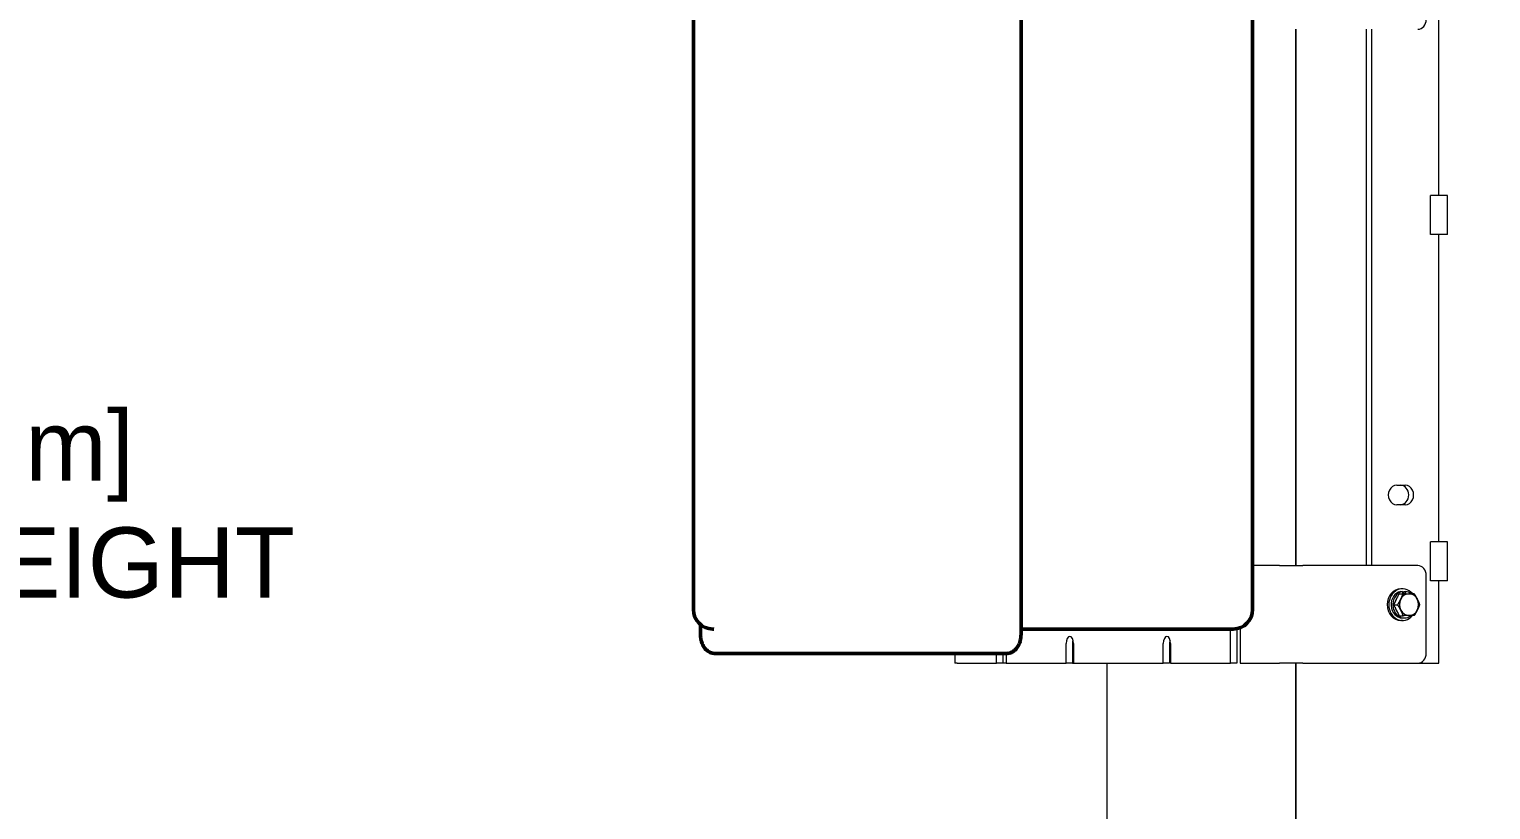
# Model space of a CAD drawing. Header units: inches. Extents: x 15 to 402, y 6 to 258.
# Drawn here: x 259.29 to 296.75, y 74.76 to 94.76 of the extents above; entities that cross this region are included whole.
import ezdxf

# ---------------------------------------------------------------- set-up
doc = ezdxf.new("R2010")
doc.units = ezdxf.units.IN
doc.header["$LTSCALE"] = 12
doc.header["$MEASUREMENT"] = 0
doc.layers.add('Dimension (ANSI)', color=7, linetype='Continuous', lineweight=25)
doc.layers.add('Visible (ANSI)', color=7, linetype='Continuous', lineweight=50)
doc.styles.add('MEMCOR Medium', font='arial.ttf')
doc.dimstyles.new('Default (ANSI)', dxfattribs={"dimscale": 12, "dimtxt": 0.15, "dimasz": 0.098425, "dimexe": 0.125, "dimexo": 0.0625, "dimgap": 0.031496, "dimtad": 0, "dimtih": 1, "dimtoh": 1, "dimdec": 4, "dimrnd": 1e-08, "dimzin": 3, "dimdsep": 46, "dimlunit": 5, "dimtxsty": 'MEMCOR Medium', "dimcen": 0.09, "dimdle": 0.393701, "dimclrd": 256, "dimclre": 256, "dimclrt": 256, "dimadec": 0, "dimazin": 1, "dimtfac": 0.8, "dimtofl": 0, "dimtmove": 0, "dimatfit": 3, "dimfxl": 1, "dimfrac": 1, "dimtolj": 1, "dimtzin": 4, "dimlwd": -1, "dimlwe": -1, "dimarcsym": 0})

# ---------------------------------------------------------------- blocks, each defined once
blk = doc.blocks.new('*D27')
at = {"layer": 'Defpoints', "color": 0, "transparency": 16777216}
for p in [(303.002, 130.769), (254.989, 40.014), (282.798, 40.014)]:
    blk.add_point(p, dxfattribs=at)
at = {"layer": 'Dimension (ANSI)', "transparency": 16777216}
for p, q in [((302.252, 130.769), (253.489, 130.769)), ((254.989, 129.588), (254.989, 91.538)), ((254.989, 41.195), (254.989, 79.246)), ((282.048, 40.014), (253.489, 40.014))]:
    blk.add_line(p, q, dxfattribs=at)
for points in [[(254.792, 129.588), (255.186, 129.588), (254.989, 130.769)], [(254.792, 41.195), (255.186, 41.195), (254.989, 40.014)]]:
    blk.add_solid(points, dxfattribs=at)
at = {"layer": 'Dimension (ANSI)', "transparency": 16777216, "char_height": 1.8, "attachment_point": 5, "style": 'MEMCOR Medium'}
for s, insert in [('\\A1; \\fArial|b0|i0;90{\\H0.8x;\\S3#4;} in', (254.989, 87.241)), ('\\A1;[2305.2 mm]{\\P\\fArial|b0|i0;SHIPPING HEIGHT\\P\\fArial|b0|i0;REF.}', (254.989, 81.095))]:
    blk.add_mtext(s, dxfattribs=dict(at, insert=insert))

msp = doc.modelspace()

# ---------------------------------------------------------------- linework, layer by layer
at = {"layer": 'Visible (ANSI)', "linetype": 'Continuous', "lineweight": 18}
for p, q in [((295.42444, 90.50412), (295.42444, 98.38412)), ((291.75371, 94.76412), (291.75371, 81.01412)), ((291.75574, 81.01412), (291.75574, 94.76412)), ((293.56739, 81.01412), (293.56739, 94.76412)), ((293.69239, 94.76412), (293.69239, 81.01412)), ((295.64402, 90.50412), (295.20793, 90.50412)), ((295.20793, 89.50412), (295.20793, 90.50412)), ((295.64402, 89.50412), (295.64402, 90.50412)), ((295.64402, 89.50412), (295.20793, 89.50412)), ((295.42444, 81.62412), (295.42444, 89.50412)), ((294.34191, 83.07662), (294.55842, 83.07662)), ((294.55842, 82.57662), (294.34191, 82.57662)), ((295.64402, 81.62412), (295.20793, 81.62412)), ((295.20793, 80.62412), (295.20793, 81.62412)), ((295.64402, 80.62412), (295.64402, 81.62412)), ((291.3383, 81.01412), (290.64868, 81.01412)), ((291.3383, 81.01412), (291.93593, 81.01412)), ((294.88203, 81.01412), (291.93593, 81.01412)), ((295.09853, 78.76412), (295.09853, 80.76412)), ((295.64402, 80.62412), (295.20793, 80.62412)), ((295.42444, 78.51412), (295.42444, 80.62412)), ((294.33662, 80.1523), (294.40571, 80.29357)), ((294.40571, 80.29357), (294.5462, 80.29511)), ((294.40571, 80.29357), (294.50216, 80.29357)), ((294.44554, 80.3504), (294.49254, 80.3504)), ((294.48901, 80.42012), (294.44901, 80.42012)), ((294.49254, 80.3504), (294.493, 80.29453)), ((294.52694, 80.35129), (294.57394, 80.35129)), ((294.52694, 80.35129), (294.52741, 80.29495)), ((294.54736, 80.29512), (294.53601, 80.29512)), ((294.5462, 80.29511), (294.6867, 80.29665)), ((294.5744, 80.29542), (294.57394, 80.35129)), ((294.6867, 80.29665), (294.78315, 80.29665)), ((294.26753, 80.01104), (294.33662, 80.1523)), ((294.33893, 79.87132), (294.26753, 80.01104)), ((294.26753, 80.01104), (294.36398, 80.01104)), ((294.41034, 79.73159), (294.33893, 79.87132)), ((290.33162, 79.42379), (290.33162, 78.51412)), ((294.41034, 79.73159), (294.50679, 79.73159)), ((294.48901, 79.60812), (294.44901, 79.60812)), ((294.48901, 79.67412), (294.53601, 79.67412)), ((290.08162, 78.51412), (290.08162, 79.38912)), ((290.244, 79.39829), (290.244, 78.51412)), ((283.01633, 78.76412), (283.01633, 78.51412)), ((284.08162, 78.51412), (284.08162, 78.76412)), ((284.244, 78.76412), (284.244, 78.51412)), ((284.33162, 78.76412), (284.33162, 78.51412)), ((285.86787, 78.51412), (285.86787, 79.01412)), ((286.03025, 79.01412), (286.03025, 78.51412)), ((286.05537, 79.01412), (286.05537, 78.51412)), ((288.35787, 78.51412), (288.35787, 79.01412)), ((288.52025, 79.01412), (288.52025, 78.51412)), ((288.54537, 79.01412), (288.54537, 78.51412)), ((283.07494, 78.51412), (283.01633, 78.51412)), ((283.07494, 78.51412), (284.08162, 78.51412)), ((284.244, 78.51412), (284.08162, 78.51412)), ((284.33162, 78.51412), (284.244, 78.51412)), ((284.33162, 78.51412), (285.86787, 78.51412)), ((286.03025, 78.51412), (285.86787, 78.51412)), ((286.03025, 78.51412), (286.05537, 78.51412)), ((286.05537, 78.51412), (288.35787, 78.51412)), ((286.92189, 61.66412), (286.92189, 78.51412)), ((288.52025, 78.51412), (288.35787, 78.51412)), ((288.54537, 78.51412), (290.08162, 78.51412)), ((290.244, 78.51412), (290.08162, 78.51412)), ((290.33162, 78.51412), (291.3383, 78.51412)), ((291.93593, 78.51412), (291.3383, 78.51412)), ((291.75371, 78.51412), (291.75371, 49.51412)), ((291.75574, 49.51412), (291.75574, 78.51412)), ((291.93593, 78.51412), (294.88203, 78.51412)), ((294.88203, 78.51412), (295.42444, 78.51412))]:
    msp.add_line(p, q, dxfattribs=at)
at = {"layer": 'Visible (ANSI)'}
for p, q in [((284.7115, 79.26412), (284.7115, 96.01412)), ((276.31198, 95.38912), (276.31198, 79.88912)), ((290.64868, 79.88912), (290.64868, 95.38912)), ((276.495, 79.26412), (276.495, 79.50244)), ((284.7115, 79.38912), (290.14868, 79.38912)), ((276.87, 78.76412), (284.12, 78.76412)), ((284.12, 78.76412), (284.3365, 78.76412))]:
    msp.add_line(p, q, dxfattribs=at)
for centre, start, end in [((276.81198, 79.88912), 180, 270), ((290.14868, 79.88912), 270, 0)]:
    msp.add_arc(centre, 0.5, start, end, dxfattribs=at)
at = {"layer": 'Visible (ANSI)', "linetype": 'Continuous', "lineweight": 18}
for centre, major_axis, ratio, start_param, end_param in [((294.88203, 95.01412), (0, -0.25), 0.8660254, 0, 1.57079633), ((294.34191, 82.82662), (0, -0.25), 0.8660254, 3.14159265, 6.28318531), ((294.43342, 82.82662), (0, -0.25), 0.8660254, 0, 3.14159265), ((294.55842, 82.82662), (0, 0.25), 0.8660254, 3.14159265, 6.28318531), ((294.88203, 80.76412), (0, 0.25), 0.8660254, 4.71238898, 6.28318531), ((294.44901, 80.01412), (0, 0.406), 0.8660254, 0, 3.14159265), ((294.48901, 80.01412), (0, 0.406), 0.8660254, 5.48204081, 10.23452794), ((294.48901, 80.01412), (0, 0.34), 0.8660254, 0.14818485, 3.14159265), ((294.53601, 80.01412), (0, -0.34), 0.8660254, 3.28977751, 6.88375048), ((294.53601, 80.01412), (0, 0.281), 0.8660254, 0.75646749, 1.35693856), ((294.65752, 80.01412), (0, 0.281), 0.8660254, 0.00950547, 1.05670302), ((294.53601, 80.01412), (0, 0.281), 0.8660254, 0, 0.04075813), ((294.53601, 80.01412), (0, 0.34), 0.8660254, 5.69323593, 6.1540114), ((294.65752, 80.01412), (0, 0.281), 0.8660254, 5.24549323, 6.29269078), ((294.53601, 80.01412), (0, 0.281), 0.8660254, 1.80532063, 2.40248052), ((294.65752, 80.01412), (0, -0.281), 0.8660254, 4.19829568, 5.24549323), ((294.65752, 80.01412), (0, -0.281), 0.8660254, 5.24549323, 6.29269078), ((294.65752, 80.01412), (0, -0.281), 0.8660254, 0.00950547, 1.05670302), ((294.65752, 80.01412), (0, 0.281), 0.8660254, 4.19829568, 5.24549323), ((285.96162, 79.01412), (0, 0.1875), 0.5, 4.71238898, 7.85398163), ((286.124, 79.01412), (0, -0.1875), 0.5, 4.1887902, 4.71238898), ((288.45162, 79.01412), (0, 0.1875), 0.5, 4.71238898, 7.85398163), ((288.614, 79.01412), (0, -0.1875), 0.5, 4.1887902, 4.71238898), ((294.88203, 78.76412), (0, -0.25), 0.8660254, 0, 1.57079633)]:
    msp.add_ellipse(centre, major_axis=major_axis, ratio=ratio, start_param=start_param, end_param=end_param, dxfattribs=at)
for points in [[(294.44562, 80.1523), (294.47768, 80.21786), (294.50216, 80.29357)], [(294.50216, 80.29357), (294.59, 80.29439), (294.6552, 80.29511)], [(294.6552, 80.29511), (294.72041, 80.29582), (294.78315, 80.29665)], [(294.78315, 80.29665), (294.83396, 80.22177), (294.8671, 80.15693)], [(294.36398, 80.01104), (294.41355, 80.08674), (294.44562, 80.1523)], [(294.44793, 79.87132), (294.41479, 79.93616), (294.36398, 80.01104)], [(294.50679, 79.73159), (294.48107, 79.80647), (294.44793, 79.87132)], [(294.86941, 79.87594), (294.83735, 79.81038), (294.78777, 79.73468)], [(294.8671, 80.15693), (294.90024, 80.09208), (294.92595, 80.01721)], [(294.92595, 80.01721), (294.90148, 79.9415), (294.86941, 79.87594)], [(294.65983, 79.73313), (294.59463, 79.73242), (294.50679, 79.73159)], [(294.78777, 79.73468), (294.72503, 79.73385), (294.65983, 79.73313)]]:
    msp.add_rational_spline(points, [1, 1.0379548493, 1], degree=2, dxfattribs=at)
at = {"layer": 'Visible (ANSI)'}
for points, knots in [([(276.87, 78.76412), (276.83472, 78.76412), (276.79961, 78.77035), (276.73375, 78.79287), (276.7037, 78.80967), (276.64633, 78.85199), (276.62149, 78.87847), (276.57391, 78.94159), (276.55466, 78.97882), (276.52479, 79.0541), (276.51431, 79.0923), (276.49989, 79.1697), (276.496, 79.20887), (276.49505, 79.25346), (276.495, 79.25879), (276.495, 79.26412)], [1.57079633, 1.57079633, 1.57079633, 1.57079633, 1.74012441, 1.74012441, 1.92411606, 1.92411606, 2.15648211, 2.15648211, 2.47064138, 2.47064138, 2.78480064, 2.78480064, 3.09895991, 3.09895991, 3.14159265, 3.14159265, 3.14159265, 3.14159265]), ([(276.83303, 79.38502), (276.83303, 79.38502), (276.82819, 79.3874), (276.81808, 79.38889), (276.81503, 79.38912), (276.81198, 79.38912)], [4.443703612, 4.443703612, 4.443703612, 4.443703612, 4.639153233, 4.639153233, 4.71238898, 4.71238898, 4.71238898, 4.71238898]), ([(284.3365, 78.76412), (284.37178, 78.76412), (284.40689, 78.77035), (284.47275, 78.79287), (284.5028, 78.80967), (284.56017, 78.85199), (284.58501, 78.87847), (284.63259, 78.94159), (284.65183, 78.97882), (284.68171, 79.0541), (284.69219, 79.0923), (284.70661, 79.1697), (284.71049, 79.20887), (284.71145, 79.25346), (284.7115, 79.25879), (284.7115, 79.26412)], [4.71238898, 4.71238898, 4.71238898, 4.71238898, 4.88171706, 4.88171706, 5.06570872, 5.06570872, 5.29807476, 5.29807476, 5.61223403, 5.61223403, 5.92639329, 5.92639329, 6.24055256, 6.24055256, 6.28318531, 6.28318531, 6.28318531, 6.28318531])]:
    msp.add_open_spline(points, degree=3, knots=knots, dxfattribs=at)

# ---------------------------------------------------------------- dimensions: what is measured, and where the dimension line sits
at = {"layer": 'Dimension (ANSI)'}
dim = msp.add_linear_dim(base=(254.98884, 40.01412), p1=(303.00221, 130.76912), p2=(282.79783, 40.01412), angle=90, text=' \\fArial|b0|i0;<> in\\X[2305.2 mm]{\\P\\fArial|b0|i0;SHIPPING HEIGHT\\P\\fArial|b0|i0;REF.}', dimstyle='Default (ANSI)', override={"dimgap": 0.031496, "dimdec": 4, "dimpost": '', "dimtol": 0, "dimlim": 0, "dimtp": 0, "dimtm": 0, "dimtdec": 2, "dimatfit": 1}, dxfattribs=at)
dim.commit()
dim.dimension.update_dxf_attribs({"geometry": '*D27', "text_midpoint": (254.98884, 85.39162), "dimtype": 160})

doc.saveas('drawing.dxf')
